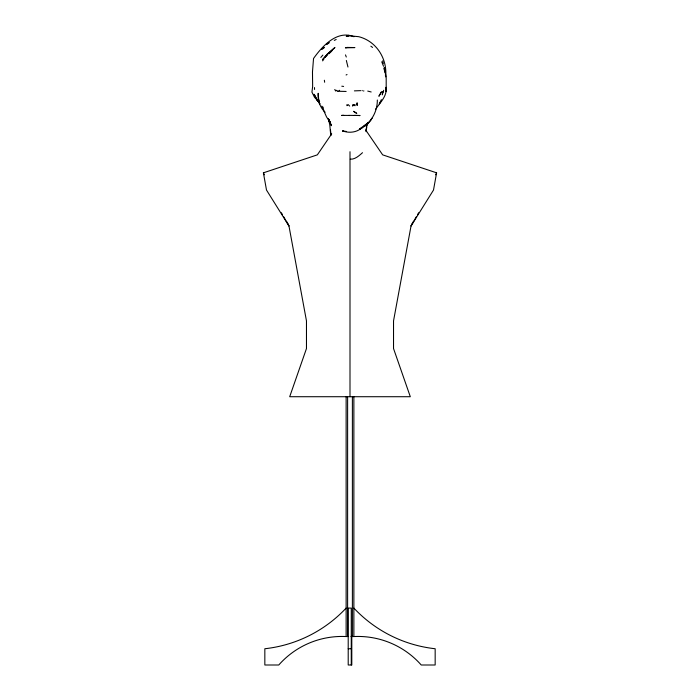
<?xml version="1.0" encoding="UTF-8"?>
<svg xmlns="http://www.w3.org/2000/svg" width="700" height="700" viewBox="0 0 700 700"><rect width="100%" height="100%" fill="white"/><g stroke="black" fill="none" stroke-linecap="round" stroke-linejoin="round"><path stroke-width="1.05" d="M363.746 91.157L363.799 90.711M335.921 90.072L335.869 90.93L335.834 90.484M355.101 104.72L355.031 105.744L353.658 104.851L354.069 104.668L352.546 106.111L352.634 104.737M377.326 100.013C377.431 112.49 370.44 123.76 359.467 129.465L362.197 127.435C357.105 132.528 349.186 133.315 342.632 130.961L346.447 131.469M365.925 130.34L382.655 154.857L436.599 172.821L433.501 190.05L411.031 225.995L393.531 320.906L393.531 348.547L410.305 396.716L289.695 396.716L306.469 348.547L306.469 320.906L288.969 225.995L287.07 222.058M382.926 91.499L382.314 94.876L382.865 91.892M383.294 91.989L383.644 90.282M362.215 90.414L362.154 90.764M334.609 89.906L334.889 89.574M368.06 122.369L366.791 126.175L366.275 131.145L366.546 127.102L366.266 131.67L366.144 129.028M379.269 103.828L381.369 99.636M412.93 222.058L411.031 225.995L416.447 216.562M435.654 174.799L436.599 172.821M417.533 214.673L418.618 212.791M370.414 120.61L371.954 118.247L369.723 121.678L359.651 128.914M331.686 133.84L317.345 154.857L263.401 172.821L266.499 190.05L288.969 225.995L283.553 216.562M322.656 60.883L323.838 59.185M366.476 125.633L368.699 122.561M366.984 123.489L365.164 125.878L366.826 123.83M379.566 103.346L379.995 102.795M320.836 57.435L322.858 55.081M365.977 124.758L367.29 123.226M375.681 109.183C380.126 102.559 387.38 95.987 386.05 87.308M322.709 48.711L324.03 47.32M325.168 57.295L327.338 55.134M328.764 53.708L332.439 50.356M362.504 152.705C359.126 155.697 355.101 159.513 350.306 159.18M328.834 53.786L331.118 51.572M321.711 49.525L324.275 47.653M326.69 44.555L328.265 43.417M346.098 74.979L347.025 74.532M326.655 43.986L329.507 42.639M334.276 40.399L336.184 39.506M349.309 115.57L348.547 115.369L359.879 115.509L354.331 115.421M354.401 90.877L360.684 90.641M359.415 115.596L359.896 115.544M343.91 115.351L341.652 115.404L347.874 115.43M347.953 36.26L346.273 36.26L348.276 35.648L358.767 36.697C376.556 41.239 387.459 58.887 385.674 76.843L385.376 74.804M346.132 608.09A131.093 131.093 0 0 1 264.836 648.742L264.836 665L278.766 665A84.385 84.385 0 0 1 346.132 636.545L348.066 636.545M350.963 636.545L353.868 636.545A84.385 84.385 0 0 1 421.234 665L435.164 665L435.164 648.742A131.093 131.093 0 0 1 353.868 608.09M348.206 648.742L351.26 648.742M346.141 91.446L337.391 91.245M353.964 36.724C337.085 29.732 322.289 46.165 313.53 58.502L312.48 71.907L312.646 86.485L311.938 92.111L314.571 97.405L319.104 102.086M341.801 86.205L343.613 86.433M367.736 91.087L371.166 91.98M342.632 130.961L343.411 131.171M370.851 46.2L372.566 47.434M319.078 101.815L317.074 99.829L314.142 94.272L317.826 101.29L317.074 99.829L319.988 103.793M319.786 104.002L317.608 100.397M325.132 112.227C319.953 107.415 317.467 100.266 318.194 93.284L318.614 98.884L319.602 101.649M281.382 212.791L282.467 214.673M321.799 106.076L322.717 107.817M263.401 172.821L264.346 174.799M328.414 119.105L331.441 125.694L329.061 119.621M381.745 61.81L383.53 66.264M329.516 121.809L328.37 118.913L330.059 122.237L326.524 116.883L323.82 110.828L322.928 106.986M345.494 54.898L346.29 57.024M328.405 118.65L329.464 121.712L328.895 119.604M339.596 90.624L339.535 90.274M349.65 106.094L348.241 104.632L346.99 105.691L346.885 104.676M346.351 60.489L347.961 67.034M328.37 118.597L329.796 124.985L330.759 135.555L330.479 129.972L330.706 133.761M382.725 60.804L383.294 63.683M385.079 72.774L384.326 67.681L386.19 77.42L386.19 91.647L386.041 87.413M324.363 80.246L324.651 82.25M384.002 68.11L384.239 70.009M337.951 90.562L338.004 91M348.714 35.297L348.793 36.26M314.475 87.57L314.562 89.451M353.868 396.716L353.868 636.545M352.389 396.716L352.389 636.545M351.794 635.688L351.794 665L348.206 665L348.206 608.09L351.26 608.09L351.26 665M350 151.707L350 396.716M347.611 396.716L347.611 636.545M346.132 396.716L346.132 636.545M335.877 90.493L335.869 90.93L335.851 90.484M357.315 103.889L357.289 104.632L357.079 102.804L357.114 105.464L357.315 103.889M381.43 91.962L378.98 96.101L381.43 91.962M327.355 54.031L322.481 59.762L327.425 54.224L334.933 47.477L327.355 54.031M366.371 124.206L363.659 126.569L366.371 124.206M347.086 47.425L345.415 47.871L354.9 47.565L347.086 47.425M355.574 112.56L353.544 111.335L356.781 113.435L355.574 112.56"/></g></svg>
